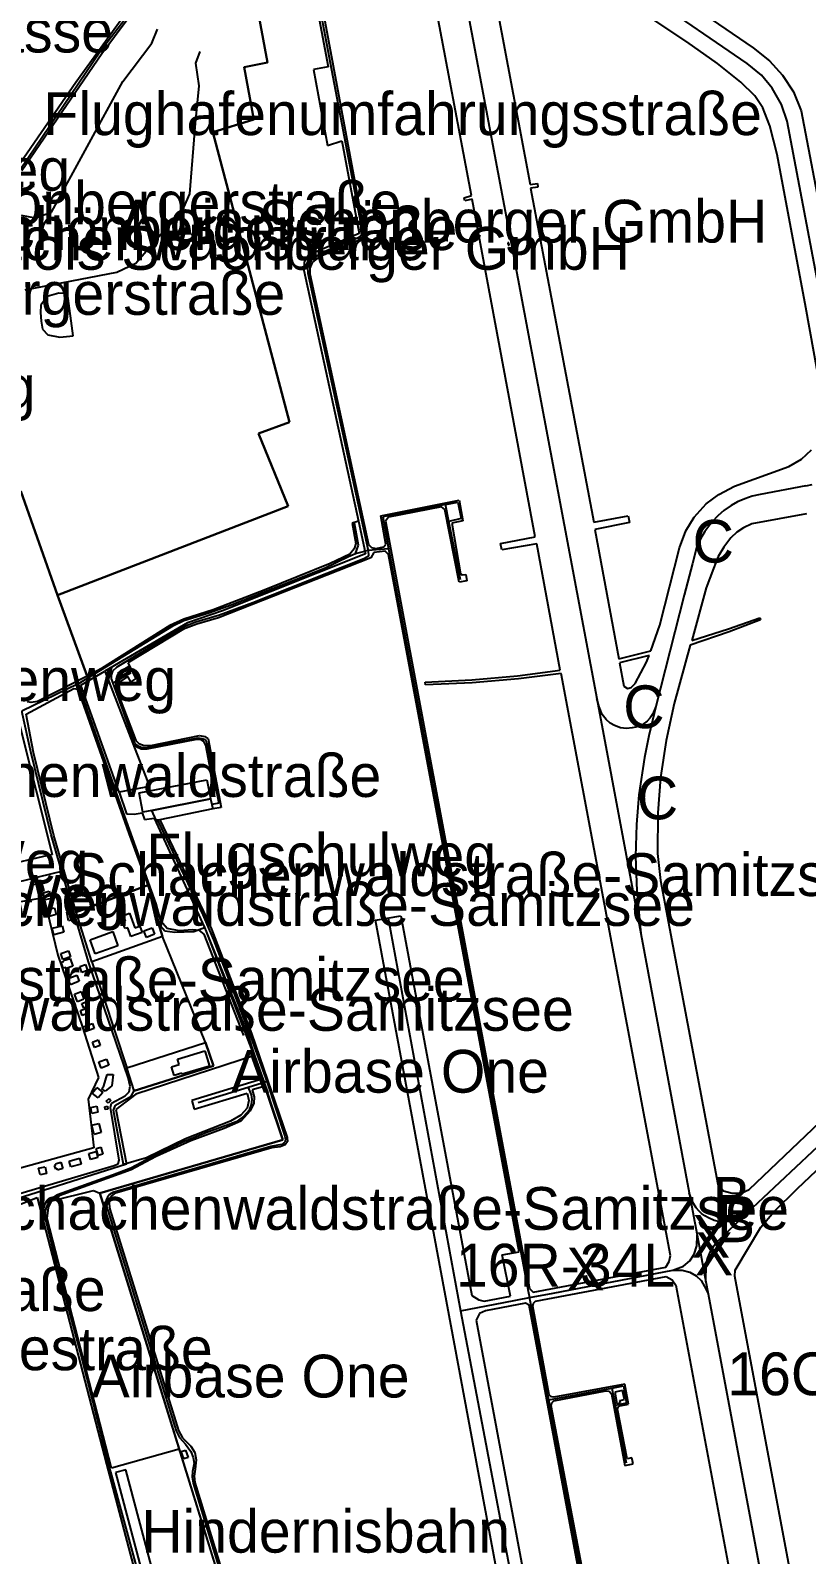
# Model space of a CAD drawing. Extents: x -3657 to 4700, y -7332 to 8131.
# Drawn here: x -671 to 116, y -385 to 1162 of the extents above; entities that cross this region are included whole.
import ezdxf

# ---------------------------------------------------------------- set-up
doc = ezdxf.new("R2010")
doc.units = 0
for name, color, linetype in [('OSM_AEROWAY_AERODROME', 2, 'CONTINUOUS'), ('OSM_AEROWAY_AERODROME_MARKING', 2, 'CONTINUOUS'), ('OSM_AEROWAY_APRON', 2, 'CONTINUOUS'), ('OSM_AEROWAY_RUNWAY', 2, 'CONTINUOUS'), ('OSM_AEROWAY_TAXIWAY', 2, 'CONTINUOUS'), ('OSM_BUILDING_HANGAR', 9, 'CONTINUOUS'), ('OSM_BUILDING_INDUSTRIAL', 9, 'CONTINUOUS'), ('OSM_BUILDING_YES', 9, 'CONTINUOUS'), ('OSM_HIGHWAY_RESIDENTIAL', 8, 'CONTINUOUS'), ('OSM_HIGHWAY_SERVICE', 8, 'CONTINUOUS'), ('OSM_HIGHWAY_UNCLASSIFIED', 8, 'CONTINUOUS'), ('OSM_LABELS', 8, 'CONTINUOUS'), ('OSM_LANDUSE_COMMERCIAL', 3, 'CONTINUOUS'), ('OSM_LANDUSE_FARMLAND', 3, 'CONTINUOUS'), ('OSM_LANDUSE_FARMYARD', 3, 'CONTINUOUS'), ('OSM_LANDUSE_FOREST', 3, 'CONTINUOUS'), ('OSM_LANDUSE_GRASS', 3, 'CONTINUOUS'), ('OSM_LANDUSE_MILITARY', 3, 'CONTINUOUS'), ('OSM_LANDUSE_QUARRY', 3, 'CONTINUOUS'), ('OSM_NATURAL_WATER', 4, 'CONTINUOUS')]:
    doc.layers.add(name, color=color, linetype=linetype)

msp = doc.modelspace()

# ---------------------------------------------------------------- linework, layer by layer
at = {"layer": 'OSM_AEROWAY_AERODROME'}
for p, q in [((-417.651031, 1379.277882), (-369.155985, 1124.519186)), ((-369.155985, 1124.519186), (-384.264232, 1121.750432)), ((-384.264232, 1121.750432), (-369.800664, 1044.781304)), ((-369.800664, 1044.781304), (-355.238499, 1049.618283)), ((-355.238499, 1049.618283), (-337.718393, 955.413941)), ((-337.718393, 955.413941), (-389.171379, 933.29727)), ((-389.171379, 933.29727), (-393.623458, 926.770128)), ((-393.623458, 926.770128), (-393.820654, 918.285955)), ((-393.820654, 918.285955), (-338.560268, 663.382705)), ((-338.560268, 663.382705), (-332.758155, 636.618087)), ((-332.758155, 636.618087), (-331.91628, 632.948654)), ((-331.362614, 630.40229), (-476.506451, 572.314061)), ((-331.91628, 632.948654), (-331.362614, 630.40229)), ((-512.0169, 560.227172), (-596.052731, 511.345882)), ((-476.506451, 572.314061), (-512.0169, 560.227172)), ((-596.052731, 511.345882), (-567.497234, 437.634765)), ((-567.497234, 437.634765), (-550.576301, 393.979637)), ((-550.576301, 393.979637), (-581.558826, 388.375413)), ((-581.558826, 388.375413), (-573.799922, 366.481132)), ((-573.799922, 366.481132), (-566.185123, 365.969635)), ((-566.185123, 365.969635), (-557.98632, 367.437408)), ((-557.98632, 367.437408), (-555.544123, 360.498845)), ((-555.544123, 360.498845), (-545.94978, 362.088932)), ((-545.94978, 362.088932), (-494.876017, 250.960723)), ((-494.876017, 250.960723), (-493.017824, 246.924347)), ((-493.017824, 246.924347), (-451.25778, 142.667983)), ((-451.25778, 142.667983), (-443.86293, 121.129526)), ((-443.86293, 121.129526), (-435.656542, 97.467246)), ((-435.656542, 97.467246), (-434.314093, 93.575423)), ((-434.314093, 93.575423), (-433.15367, 90.028305)), ((-433.15367, 90.028305), (-415.307433, 35.476074)), ((-415.307433, 35.476074), (-601.081229, -18.609138)), ((-601.081229, -18.609138), (-520.587341, -278.493921)), ((-520.587341, -278.493921), (-410.445793, -632.149385))]:
    msp.add_line(p, q, dxfattribs=at)
at = {"layer": 'OSM_AEROWAY_AERODROME_MARKING'}
for p, q in [((-186.939301, 946.073567), (-186.446311, 943.460487)), ((-185.915399, 946.040209), (-186.939301, 946.073567)), ((-184.542611, 956.214545), (-186.635922, 955.858721)), ((-186.635922, 955.858721), (-186.309791, 954.502143)), ((-186.446311, 943.460487), (-185.551344, 943.693996)), ((-186.309791, 954.502143), (-185.718203, 954.56886)), ((-185.551344, 943.693996), (-185.915399, 946.040209)), ((-185.18729, 951.544358), (-185.869892, 951.477641)), ((-185.869892, 951.477641), (-185.467915, 949.809717)), ((-185.718203, 954.56886), (-185.786463, 955.058118)), ((-185.786463, 955.058118), (-184.823236, 955.00252)), ((-185.467915, 949.809717), (-183.283591, 950.254497)), ((-184.944588, 951.099578), (-185.18729, 951.544358)), ((-184.140635, 951.377565), (-184.944588, 951.099578)), ((-184.823236, 955.00252), (-184.140635, 951.377565)), ((-183.283591, 950.254497), (-184.542611, 956.214545)), ((-183.071226, 948.041718), (-182.123168, 948.286346)), ((-181.258539, 939.401872), (-183.071226, 948.041718)), ((-182.123168, 948.286346), (-181.122019, 941.025318)), ((-180.204299, 939.746576), (-181.258539, 939.401872)), ((-181.122019, 941.025318), (-180.348404, 940.836286)), ((-180.348404, 940.836286), (-180.204299, 939.746576))]:
    msp.add_line(p, q, dxfattribs=at)
at = {"layer": 'OSM_AEROWAY_APRON'}
for p, q in [((-548.088598, 369.81698), (-488.565745, 381.459088)), ((-486.434511, 371.284753), (-540.269018, 360.432128)), ((-488.565745, 381.459088), (-487.390153, 375.865984)), ((-487.390153, 375.865984), (-486.434511, 371.284753)), ((-543.864053, 359.831675), (-548.088598, 369.81698)), ((-542.460927, 359.998468), (-543.864053, 359.831675)), ((-540.269018, 360.432128), (-542.460927, 359.998468))]:
    msp.add_line(p, q, dxfattribs=at)
at = {"layer": 'OSM_AEROWAY_RUNWAY'}
for p, q in [((-230.231406, 1194.271763), (-96.449092, 483.513792)), ((-96.449092, 483.513792), (-51.829706, 244.722687)), ((-308.245176, 260.323335), (-235.062708, -138.177043)), ((-51.829706, 244.722687), (-2.621721, -18.231075)), ((-2.621721, -18.231075), (5.395055, -61.263512)), ((5.395055, -61.263512), (14.230952, -108.599192)), ((14.230952, -108.599192), (16.58972, -120.997427)), ((16.58972, -120.997427), (163.493152, -903.086943)), ((-235.062708, -138.177043), (-168.471137, -486.895452))]:
    msp.add_line(p, q, dxfattribs=at)
at = {"layer": 'OSM_AEROWAY_TAXIWAY'}
for p, q in [((56.233699, 1127.966228), (-83.737535, 1224.094243)), ((70.811034, 1116.068371), (56.233699, 1127.966228)), ((81.512709, 1102.858414), (70.811034, 1116.068371)), ((91.016039, 1086.434923), (81.512709, 1102.858414)), ((96.727139, 1069.63337), (91.016039, 1086.434923)), ((155.658403, 757.698242), (96.727139, 1069.63337)), ((115.513849, 699.332025), (69.210713, 690.536507)), ((115.513849, 699.332025), (122.104746, 700.577408)), ((46.3739, 682.964132), (39.82851, 679.183505)), ((53.594307, 686.055351), (46.3739, 682.964132)), ((61.14843, 688.668432), (53.594307, 686.055351)), ((69.210713, 690.536507), (61.14843, 688.668432)), ((26.6543, 669.087005), (20.222677, 662.593221)), ((32.539842, 674.413242), (26.6543, 669.087005)), ((39.82851, 679.183505), (32.539842, 674.413242)), ((13.017439, 652.997099), (8.944583, 646.136372)), ((20.222677, 662.593221), (13.017439, 652.997099)), ((5.106845, 637.885709), (0.510662, 620.606017)), ((8.944583, 646.136372), (5.106845, 637.885709)), ((0.510662, 620.606017), (-7.680556, 588.470683)), ((-7.680556, 588.470683), (-36.547016, 475.252009)), ((-94.044818, 474.918424), (-96.449092, 483.513792)), ((-91.177892, 467.223735), (-94.044818, 474.918424)), ((-87.127789, 462.208844), (-91.177892, 467.223735)), ((-36.547016, 475.252009), (-43.850853, 445.629681)), ((-39.626308, 467.746352), (-42.318792, 463.754454)), ((-36.547016, 475.252009), (-39.626308, 467.746352)), ((-82.880491, 458.372619), (-87.127789, 462.208844)), ((-78.580101, 456.048645), (-82.880491, 458.372619)), ((-72.307752, 453.646835), (-78.580101, 456.048645)), ((-66.225014, 452.901829), (-72.307752, 453.646835)), ((-60.567006, 453.513401), (-66.225014, 452.901829)), ((-56.812697, 454.269526), (-60.567006, 453.513401)), ((-50.540348, 456.82701), (-56.812697, 454.269526)), ((-45.527019, 460.429725), (-50.540348, 456.82701)), ((-42.318792, 463.754454), (-45.527019, 460.429725)), ((-43.850853, 445.629681), (-48.120904, 423.668683)), ((-48.120904, 423.668683), (-53.816835, 385.628898)), ((-53.816835, 385.628898), (-56.319707, 355.617387)), ((-56.319707, 355.617387), (-57.275349, 322.970557)), ((-57.275349, 322.970557), (-55.857055, 288.188784)), ((-55.857055, 288.188784), (-51.829706, 244.722687)), ((56.256453, -38.546388), (139.101524, 39.167746)), ((-0.232615, -24.891651), (-2.621721, -18.231075)), ((1.792436, -29.283851), (-0.232615, -24.891651)), ((4.469751, -33.664931), (1.792436, -29.283851)), ((7.08639, -36.555999), (4.469751, -33.664931)), ((9.862303, -39.413709), (7.08639, -36.555999)), ((13.009854, -41.771041), (9.862303, -39.413709)), ((16.802085, -43.839267), (13.009854, -41.771041)), ((22.467677, -46.296675), (16.802085, -43.839267)), ((27.481006, -47.397505), (22.467677, -46.296675)), ((25.486293, -68.457824), (56.256453, -38.546388)), ((42.384473, -46.318914), (37.682107, -47.319668)), ((47.215775, -44.628751), (42.384473, -46.318914)), ((50.492262, -42.816274), (47.215775, -44.628751)), ((56.256453, -38.546388), (50.492262, -42.816274)), ((5.175106, -72.082778), (5.395055, -61.263512)), ((32.585349, -47.753328), (27.481006, -47.397505)), ((37.682107, -47.319668), (32.585349, -47.753328)), ((2.467453, -80.522473), (5.175106, -72.082778)), ((18.902981, -77.976109), (22.164299, -72.294049)), ((22.164299, -72.294049), (25.486293, -68.457824)), ((-8.658952, -92.831752), (-2.1439, -87.538873)), ((-2.1439, -87.538873), (2.467453, -80.522473)), ((14.230952, -108.599192), (14.534331, -90.796885)), ((14.534331, -90.796885), (16.157406, -84.291981)), ((16.157406, -84.291981), (18.902981, -77.976109)), ((-140.863698, -120.096748), (-19.504732, -96.790291)), ((-19.504732, -96.790291), (-8.658952, -92.831752)), ((-19.504732, -96.790291), (-9.88005, -96.901486)), ((-9.88005, -96.901486), (-2.007379, -99.036429)), ((-2.007379, -99.036429), (4.507673, -102.694742)), ((4.507673, -102.694742), (9.247961, -107.476124)), ((9.247961, -107.476124), (12.842996, -113.280499)), ((-164.906441, -124.711337), (-140.863698, -120.096748)), ((12.842996, -113.280499), (16.58972, -120.997427)), ((-235.062708, -138.177043), (-190.799792, -129.68175)), ((-190.799792, -129.68175), (-164.906441, -124.711337))]:
    msp.add_line(p, q, dxfattribs=at)
at = {"layer": 'OSM_BUILDING_HANGAR'}
for p, q in [((-561.270392, 387.508092), (-492.388314, 400.973798)), ((-557.447823, 367.982263), (-561.270392, 387.508092)), ((-492.388314, 400.973798), (-489.362113, 385.517703)), ((-488.565745, 381.459088), (-548.088598, 369.81698)), ((-489.362113, 385.517703), (-488.565745, 381.459088)), ((-548.088598, 369.81698), (-557.447823, 367.982263))]:
    msp.add_line(p, q, dxfattribs=at)
at = {"layer": 'OSM_BUILDING_INDUSTRIAL'}
for p, q in [((-571.699026, 515.904874), (-583.136394, 508.877355)), ((-580.694197, 505.018891), (-569.256829, 512.04641)), ((-569.256829, 512.04641), (-571.699026, 515.904874)), ((-583.136394, 508.877355), (-580.694197, 505.018891))]:
    msp.add_line(p, q, dxfattribs=at)
at = {"layer": 'OSM_BUILDING_YES'}
for p, q in [((-671.093392, 296.506164), (-660.92263, 298.885736)), ((-670.350115, 293.793008), (-671.093392, 296.506164)), ((-664.449404, 295.016152), (-670.350115, 293.793008)), ((-662.211988, 287.221388), (-664.449404, 295.016152)), ((-660.92263, 298.885736), (-657.941936, 288.166545)), ((-657.941936, 288.166545), (-662.211988, 287.221388)), ((-658.616953, 286.265112), (-652.314266, 287.83296)), ((-656.516057, 279.148636), (-658.616953, 286.265112)), ((-650.342306, 280.438498), (-656.516057, 279.148636)), ((-652.314266, 287.83296), (-650.342306, 280.438498)), ((-654.172459, 269.096615), (-647.11891, 270.886853)), ((-652.443202, 262.291486), (-654.172459, 269.096615)), ((-645.389653, 264.081724), (-652.443202, 262.291486)), ((-647.11891, 270.886853), (-645.389653, 264.081724)), ((-634.612133, 266.516893), (-630.668213, 267.384213)), ((-632.678095, 257.765852), (-634.612133, 266.516893)), ((-630.668213, 267.384213), (-628.734175, 258.644292)), ((-577.175007, 263.125447), (-570.993671, 265.404943)), ((-575.119618, 257.554582), (-577.175007, 263.125447)), ((-570.993671, 265.404943), (-565.532859, 250.560421)), ((-649.462508, 250.13788), (-639.390344, 252.784319)), ((-647.702913, 243.455065), (-649.462508, 250.13788)), ((-639.390344, 252.784319), (-637.638333, 246.101504)), ((-628.734175, 258.644292), (-632.678095, 257.765852)), ((-577.865193, 256.542708), (-575.119618, 257.554582)), ((-575.400243, 249.837654), (-577.865193, 256.542708)), ((-572.768435, 250.80505), (-575.400243, 249.837654)), ((-569.431272, 241.731544), (-572.768435, 250.80505)), ((-565.532859, 250.560421), (-560.31475, 252.484093)), ((-560.31475, 252.484093), (-557.91806, 245.96807)), ((-556.393583, 247.50256), (-548.050675, 250.749452)), ((-548.050675, 250.749452), (-545.441621, 244.077757)), ((-637.638333, 246.101504), (-647.702913, 243.455065)), ((-611.009289, 238.551369), (-587.823591, 246.890988)), ((-605.813933, 224.084909), (-611.009289, 238.551369)), ((-582.62065, 232.424528), (-605.813933, 224.084909)), ((-587.823591, 246.890988), (-582.62065, 232.424528)), ((-557.91806, 245.96807), (-569.431272, 241.731544)), ((-553.784528, 240.819745), (-556.393583, 247.50256)), ((-545.441621, 244.077757), (-553.784528, 240.819745)), ((-640.512844, 224.607525), (-632.882876, 227.153889)), ((-638.525715, 218.658596), (-640.512844, 224.607525)), ((-630.895747, 221.20496), (-638.525715, 218.658596)), ((-637.827945, 217.357616), (-631.055021, 219.525917)), ((-637.562489, 216.545893), (-637.827945, 217.357616)), ((-632.882876, 227.153889), (-630.895747, 221.20496)), ((-631.055021, 219.525917), (-628.506642, 211.597718)), ((-640.300479, 215.667453), (-637.562489, 216.545893)), ((-638.374026, 209.662927), (-640.300479, 215.667453)), ((-635.64362, 210.541367), (-638.374026, 209.662927)), ((-635.279566, 209.418298), (-635.64362, 210.541367)), ((-628.506642, 211.597718), (-635.279566, 209.418298)), ((-633.186254, 199.088289), (-624.44137, 202.646527)), ((-624.44137, 202.646527), (-621.90816, 196.419611)), ((-621.187636, 211.486524), (-615.688902, 213.32124)), ((-619.139832, 205.359683), (-621.187636, 211.486524)), ((-613.648682, 207.194399), (-619.139832, 205.359683)), ((-615.688902, 213.32124), (-613.648682, 207.194399)), ((-630.653044, 192.861373), (-633.186254, 199.088289)), ((-621.90816, 196.419611), (-630.653044, 192.861373)), ((-626.807722, 183.220773), (-620.065136, 185.856093)), ((-620.065136, 185.856093), (-617.114781, 178.328196)), ((-612.33657, 195.418857), (-609.082836, 196.575284)), ((-610.607313, 190.537399), (-612.33657, 195.418857)), ((-607.353579, 191.693827), (-610.607313, 190.537399)), ((-609.082836, 196.575284), (-607.353579, 191.693827)), ((-623.857367, 175.692877), (-626.807722, 183.220773)), ((-617.114781, 178.328196), (-623.857367, 175.692877)), ((-619.458379, 173.758085), (-616.068125, 175.259216)), ((-617.418159, 169.176854), (-619.458379, 173.758085)), ((-614.035489, 170.689105), (-617.418159, 169.176854)), ((-616.068125, 175.259216), (-614.035489, 170.689105)), ((-620.709815, 166.674968), (-615.317263, 168.60976)), ((-618.942636, 161.749033), (-620.709815, 166.674968)), ((-613.557668, 163.683825), (-618.942636, 161.749033)), ((-615.317263, 168.60976), (-613.557668, 163.683825)), ((-617.979409, 149.995729), (-608.567093, 153.420533)), ((-616.136385, 144.93636), (-617.979409, 149.995729)), ((-606.724069, 148.361164), (-616.136385, 144.93636)), ((-608.567093, 153.420533), (-606.724069, 148.361164)), ((-608.620184, 134.750905), (-602.878747, 136.83025)), ((-606.579964, 129.1578), (-608.620184, 134.750905)), ((-600.838527, 131.237145), (-606.579964, 129.1578)), ((-602.878747, 136.83025), (-600.838527, 131.237145)), ((-522.119402, 117.360018), (-494.602976, 125.810833)), ((-494.602976, 125.810833), (-489.870272, 110.388096)), ((-602.165807, 114.457831), (-594.232461, 117.404496)), ((-599.814624, 108.141959), (-602.165807, 114.457831)), ((-591.881278, 111.088624), (-599.814624, 108.141959)), ((-594.232461, 117.404496), (-591.881278, 111.088624)), ((-528.353829, 109.620851), (-520.481158, 112.033781)), ((-525.631008, 100.747496), (-528.353829, 109.620851)), ((-520.481158, 112.033781), (-522.119402, 117.360018)), ((-489.870272, 110.388096), (-517.341191, 101.959521)), ((-597.076634, 90.250695), (-593.511937, 101.737131)), ((-593.511937, 101.737131), (-587.61881, 101.637056)), ((-587.61881, 101.637056), (-588.741311, 90.250695)), ((-517.71283, 103.182665), (-525.631008, 100.747496)), ((-517.341191, 101.959521), (-517.71283, 103.182665)), ((-608.787042, 82.91183), (-604.198443, 88.627249)), ((-602.582953, 77.930297), (-608.787042, 82.91183)), ((-604.198443, 88.627249), (-597.994354, 83.634597)), ((-597.994354, 83.634597), (-602.582953, 77.930297)), ((-598.843813, 87.114998), (-597.076634, 90.250695)), ((-595.688677, 84.679829), (-598.843813, 87.114998)), ((-588.741311, 90.250695), (-595.688677, 84.679829)), ((-594.535839, 74.683405), (-591.684082, 77.42992)), ((-591.684082, 77.42992), (-589.833473, 75.517367)), ((-610.197752, 68.378653), (-604.198443, 69.501722)), ((-609.060083, 62.262932), (-610.197752, 68.378653)), ((-603.053189, 63.386001), (-609.060083, 62.262932)), ((-604.198443, 69.501722), (-603.053189, 63.386001)), ((-596.060316, 69.090301), (-593.254065, 69.490602)), ((-595.650755, 66.24371), (-596.060316, 69.090301)), ((-592.844504, 66.644012), (-595.650755, 66.24371)), ((-592.677646, 72.770853), (-594.535839, 74.683405)), ((-593.254065, 69.490602), (-592.844504, 66.644012)), ((-589.833473, 75.517367), (-592.677646, 72.770853)), ((-609.257279, 50.231641), (-602.059625, 52.110835)), ((-606.815082, 40.869028), (-609.257279, 50.231641)), ((-602.059625, 52.110835), (-599.617428, 42.748222)), ((-599.617428, 42.748222), (-606.815082, 40.869028)), ((-632.063754, 13.85978), (-621.695795, 16.706371)), ((-621.695795, 16.706371), (-620.072721, 10.80192)), ((-612.33657, 21.487752), (-604.706602, 23.622695)), ((-610.660404, 15.505465), (-612.33657, 21.487752)), ((-603.030436, 17.651527), (-610.660404, 15.505465)), ((-604.8052, 26.58048), (-600.133172, 27.937058)), ((-602.772564, 19.552961), (-604.8052, 26.58048)), ((-604.706602, 23.622695), (-603.030436, 17.651527)), ((-598.100536, 20.909539), (-602.772564, 19.552961)), ((-600.133172, 27.937058), (-598.100536, 20.909539)), ((-663.296566, 6.543154), (-656.698085, 8.133242)), ((-661.665907, -0.173019), (-663.296566, 6.543154)), ((-655.07501, 1.428188), (-661.665907, -0.173019)), ((-656.698085, 8.133242), (-655.07501, 1.428188)), ((-646.989974, 9.534298), (-645.594433, 9.979077)), ((-645.806798, 5.820387), (-646.989974, 9.534298)), ((-645.973656, 11.168863), (-640.755547, 12.825668)), ((-645.594433, 9.979077), (-645.973656, 11.168863)), ((-644.342997, 6.287406), (-645.806798, 5.820387)), ((-643.857591, 4.752916), (-644.342997, 6.287406)), ((-638.715327, 6.387481), (-643.857591, 4.752916)), ((-640.755547, 12.825668), (-638.715327, 6.387481)), ((-630.448264, 7.95533), (-632.063754, 13.85978)), ((-620.072721, 10.80192), (-630.448264, 7.95533)), ((-518.554705, -281.073643), (-514.231562, -279.439078)), ((-515.763623, -288.479225), (-518.554705, -281.073643)), ((-511.44048, -286.84466), (-515.763623, -288.479225)), ((-514.231562, -279.439078), (-511.44048, -286.84466))]:
    msp.add_line(p, q, dxfattribs=at)
at = {"layer": 'OSM_HIGHWAY_RESIDENTIAL'}
for p, q in [((-623.197519, 498.336076), (-680.263006, 470.615181)), ((-575.635361, 363.634542), (-623.197519, 498.336076)), ((-543.712364, 275.112261), (-575.635361, 363.634542)), ((-539.138933, 257.332192), (-543.712364, 275.112261)), ((-532.760401, 250.126761), (-539.138933, 257.332192)), ((-520.655601, 247.702711), (-532.760401, 250.126761)), ((-506.495412, 248.636749), (-520.655601, 247.702711)), ((-499.866592, 247.813906), (-506.495412, 248.636749)), ((-495.149057, 244.244549), (-499.866592, 247.813906)), ((-454.701125, 141.266927), (-495.149057, 244.244549))]:
    msp.add_line(p, q, dxfattribs=at)
at = {"layer": 'OSM_HIGHWAY_SERVICE'}
for p, q in [((-399.546922, 1298.183422), (-334.555672, 957.815752)), ((-548.225118, 1148.670724), (-542.529188, 1162.703524)), ((-577.789348, 1109.897053), (-548.225118, 1148.670724)), ((-503.673992, 1128.333172), (-499.191575, 1140.331104)), ((-500.215478, 1105.34918), (-503.673992, 1128.333172)), ((-649.940329, 976.996877), (-577.789348, 1109.897053)), ((-503.871188, 1067.520666), (-500.215478, 1105.34918)), ((-509.567118, 995.722102), (-503.871188, 1067.520666)), ((-515.87739, 981.678183), (-509.567118, 995.722102)), ((-666.61856, 971.303696), (-649.940329, 976.996877)), ((-564.493788, 925.335714), (-515.87739, 981.678183)), ((-680.862178, 973.961255), (-666.61856, 971.303696)), ((-338.681619, 950.999503), (-375.064281, 936.166099)), ((-335.776771, 953.746017), (-338.681619, 950.999503)), ((-334.555672, 957.815752), (-335.776771, 953.746017)), ((-384.188388, 930.550756), (-387.851682, 926.492141)), ((-375.064281, 936.166099), (-384.188388, 930.550756)), ((-676.994103, 898.293107), (-583.621799, 916.184371)), ((-583.621799, 916.184371), (-564.493788, 925.335714)), ((-387.851682, 926.492141), (-390.293879, 920.787841)), ((-390.293879, 920.787841), (-389.944994, 915.194736)), ((-389.944994, 915.194736), (-328.518441, 633.515748)), ((-250.011682, 680.273215), (-237.520074, 682.808459)), ((-237.520074, 682.808459), (-234.213249, 665.984667)), ((-250.011682, 680.273215), (-313.804586, 667.963936)), ((-313.804586, 667.963936), (-307.903875, 635.417181)), ((-246.773117, 663.238152), (-250.011682, 680.273215)), ((-234.213249, 665.984667), (-246.773117, 663.238152)), ((-338.605775, 638.95318), (-342.428343, 661.392316)), ((-234.873097, 603.89342), (-246.773117, 663.238152)), ((-341.503039, 630.713636), (-338.605775, 638.95318)), ((-307.903875, 635.417181), (-328.518441, 633.515748)), ((-307.903875, 635.417181), (-165.892421, -120.007792)), ((-332.985689, 625.14277), (-445.827305, 580.509127)), ((-373.001307, 615.769038), (-348.708277, 627.477864)), ((-348.708277, 627.477864), (-341.503039, 630.713636)), ((-341.503039, 630.713636), (-331.91628, 632.948654)), ((-328.450181, 627.889285), (-332.985689, 625.14277)), ((-328.518441, 633.515748), (-331.91628, 632.948654)), ((-328.518441, 633.515748), (-328.450181, 627.889285)), ((-466.699743, 578.741127), (-373.001307, 615.769038)), ((-490.348093, 570.468225), (-466.699743, 578.741127)), ((-445.827305, 580.509127), (-479.623665, 567.93298)), ((-623.197519, 498.336076), (-526.290856, 557.658569)), ((-526.290856, 557.658569), (-515.596765, 562.706819)), ((-503.70433, 560.760908), (-516.377965, 555.979526)), ((-515.596765, 562.706819), (-490.348093, 570.468225)), ((-479.623665, 567.93298), (-503.70433, 560.760908)), ((-516.377965, 555.979526), (-583.614215, 515.204346)), ((-588.089047, 511.034536), (-589.45425, 507.265028)), ((-583.614215, 515.204346), (-588.089047, 511.034536)), ((-589.45425, 507.265028), (-589.45425, 503.50664)), ((-589.45425, 503.50664), (-587.755331, 498.836453)), ((-587.755331, 498.836453), (-569.378181, 509.811392)), ((-587.755331, 498.836453), (-565.858991, 438.513205)), ((-671.025132, 429.361863), (-680.263006, 470.615181)), ((-565.858991, 438.513205), (-562.802453, 435.866766)), ((-562.802453, 435.866766), (-559.139158, 434.043169)), ((-559.139158, 434.043169), (-554.118245, 433.320402)), ((-554.118245, 433.320402), (-501.163535, 443.394663)), ((-501.163535, 443.394663), (-497.29546, 442.983241)), ((-497.29546, 442.983241), (-494.102402, 441.671141)), ((-494.102402, 441.671141), (-492.274547, 438.41313)), ((-492.274547, 438.41313), (-480.207669, 377.289279)), ((-650.478826, 344.942675), (-671.025132, 429.361863)), ((-480.207669, 377.289279), (-487.390153, 375.865984)), ((-542.460927, 359.998468), (-496.339818, 263.670303)), ((-639.488942, 307.925883), (-650.478826, 344.942675)), ((-645.738538, 306.358035), (-691.161877, 295.305259)), ((-639.488942, 307.925883), (-645.738538, 306.358035)), ((-612.639948, 215.978799), (-639.488942, 307.925883)), ((-496.339818, 263.670303), (-485.501623, 238.551369)), ((-485.501623, 238.551369), (-447.31386, 138.564891)), ((-572.229938, 98.668151), (-612.639948, 215.978799)), ((-447.31386, 138.564891), (-431.560933, 94.565058)), ((-570.326239, 89.850393), (-572.229938, 98.668151)), ((-436.384651, 92.941612), (-450.415904, 88.649488)), ((-434.314093, 93.575423), (-436.384651, 92.941612)), ((-431.560933, 94.565058), (-434.314093, 93.575423)), ((-431.560933, 94.565058), (-413.138277, 39.29006)), ((-589.241885, 72.559582), (-575.483672, 79.954045)), ((-575.483672, 79.954045), (-571.342556, 84.157213)), ((-571.342556, 84.157213), (-570.326239, 89.850393)), ((-450.415904, 88.649488), (-501.330393, 73.059959)), ((-450.415904, 88.649488), (-447.359366, 81.199428)), ((-447.359366, 81.199428), (-446.646427, 76.317971)), ((-590.334048, 68.356414), (-589.241885, 72.559582)), ((-581.308539, 14.782698), (-590.334048, 68.356414)), ((-449.596782, 65.543182), (-455.247206, 59.02716)), ((-447.359366, 71.236363), (-449.596782, 65.543182)), ((-446.646427, 76.317971), (-447.359366, 71.236363)), ((-462.573796, 53.634206), (-491.356827, 43.259719)), ((-455.247206, 59.02716), (-462.573796, 53.634206)), ((-516.218691, 33.296654), (-544.091587, 20.275728)), ((-491.356827, 43.259719), (-516.218691, 33.296654)), ((-413.343057, 33.085383), (-416.293413, 30.650214)), ((-412.66804, 35.943093), (-413.343057, 33.085383)), ((-413.138277, 39.29006), (-412.66804, 35.943093)), ((-427.586676, 28.715423), (-587.785669, -17.864132)), ((-544.091587, 20.275728), (-569.681559, 6.743305)), ((-420.358684, 29.938567), (-427.586676, 28.715423)), ((-416.293413, 30.650214), (-420.358684, 29.938567)), ((-738.1552, -35.466289), (-586.397712, 9.289669)), ((-569.681559, 6.743305), (-588.233152, -0.473246)), ((-586.397712, 9.289669), (-582.529637, 11.124385)), ((-582.529637, 11.124385), (-581.308539, 14.782698)), ((-588.233152, -0.473246), (-644.069956, -20.410496)), ((-651.7606, -25.291953), (-655.257037, -32.108202)), ((-644.069956, -20.410496), (-651.7606, -25.291953)), ((-594.497917, -25.703374), (-594.74062, -28.549965)), ((-594.74062, -28.549965), (-594.133863, -31.807976)), ((-593.420923, -22.745589), (-594.497917, -25.703374)), ((-591.183507, -20.11027), (-593.420923, -22.745589)), ((-587.785669, -17.864132), (-591.183507, -20.11027)), ((-655.257037, -32.108202), (-656.576733, -36.689433)), ((-656.576733, -36.689433), (-656.478135, -44.21733)), ((-656.478135, -44.21733), (-643.630058, -96.089763)), ((-594.133863, -31.807976), (-523.545281, -259.857651)), ((-643.630058, -96.089763), (-620.330592, -182.755089)), ((-165.892421, -120.007792), (-164.906441, -124.711337)), ((-163.905292, -129.325927), (-164.906441, -124.711337)), ((-145.391622, -228.567399), (-163.905292, -129.325927)), ((-620.330592, -182.755089), (-590.227865, -301.666943)), ((-81.143649, -216.625064), (-69.547008, -214.390045)), ((-69.547008, -214.390045), (-66.225014, -231.981083)), ((-145.391622, -228.567399), (-81.143649, -216.625064)), ((-19.648837, -897.138015), (-145.391622, -228.567399)), ((-81.143649, -216.625064), (-77.753395, -234.338415)), ((-66.225014, -231.981083), (-77.753395, -234.338415)), ((-77.753395, -234.338415), (-66.634575, -292.404406)), ((-523.545281, -259.857651), (-520.086766, -266.773975)), ((-520.086766, -266.773975), (-514.186055, -273.490149)), ((-514.186055, -273.490149), (-508.687321, -281.018046)), ((-508.687321, -281.018046), (-506.252709, -287.111528)), ((-505.433587, -292.815827), (-506.859466, -301.355598)), ((-506.252709, -287.111528), (-505.433587, -292.815827)), ((-590.227865, -301.666943), (-563.985629, -397.483612)), ((-506.859466, -301.355598), (-507.269027, -306.848627)), ((-507.269027, -306.848627), (-506.449905, -312.953228)), ((-506.449905, -312.953228), (-413.077601, -616.493139))]:
    msp.add_line(p, q, dxfattribs=at)
at = {"layer": 'OSM_HIGHWAY_UNCLASSIFIED'}
for p, q in [((-600.193847, 1141.031632), (-545.3051, 1212.585568)), ((-681.878496, 1020.462973), (-600.193847, 1141.031632))]:
    msp.add_line(p, q, dxfattribs=at)
at = {"layer": 'OSM_LANDUSE_COMMERCIAL'}
for p, q in [((-573.579972, 108.364349), (-493.836946, 134.19493)), ((-493.836946, 134.19493), (-485.562298, 110.666084)), ((-566.132031, 85.146848), (-573.579972, 108.364349)), ((-485.562298, 110.666084), (-566.132031, 85.146848)), ((-443.86293, 121.129526), (-564.501372, 81.82212)), ((-415.307433, 35.476074), (-443.86293, 121.129526)), ((-564.501372, 81.82212), (-584.842898, 66.366025)), ((-584.842898, 66.366025), (-573.853013, 10.624008)), ((-601.081229, -18.609138), (-415.307433, 35.476074)), ((-573.853013, 10.624008), (-728.871819, -38.201684)), ((-410.445793, -632.149385), (-601.081229, -18.609138))]:
    msp.add_line(p, q, dxfattribs=at)
at = {"layer": 'OSM_LANDUSE_FARMLAND'}
for p, q in [((-417.651031, 1379.277882), (-369.155985, 1124.519186)), ((-567.967471, 1188.289476), (-625.525948, 1108.807343)), ((-430.97693, 1129.0337), (-442.186764, 1190.958154)), ((-454.572189, 1124.152242), (-430.97693, 1129.0337)), ((-444.810987, 1071.267935), (-454.572189, 1124.152242)), ((-369.155985, 1124.519186), (-384.264232, 1121.750432)), ((-384.264232, 1121.750432), (-369.800664, 1044.781304)), ((-625.525948, 1108.807343), (-685.253582, 1021.686118)), ((-486.267653, 1058.258129), (-444.810987, 1071.267935)), ((-408.595184, 763.780605), (-486.267653, 1058.258129)), ((-369.800664, 1044.781304), (-355.238499, 1049.618283)), ((-355.238499, 1049.618283), (-337.718393, 955.413941)), ((-337.718393, 955.413941), (-389.171379, 933.29727)), ((-389.171379, 933.29727), (-393.623458, 926.770128)), ((-393.623458, 926.770128), (-393.820654, 918.285955)), ((-393.820654, 918.285955), (-338.560268, 663.382705)), ((-439.835581, 752.360886), (-408.595184, 763.780605)), ((-409.922465, 678.760964), (-439.835581, 752.360886)), ((-681.112466, 693.894593), (-643.865176, 588.403966)), ((-643.865176, 588.403966), (-409.922465, 678.760964)), ((-338.560268, 663.382705), (-344.718851, 661.247763)), ((-344.718851, 661.247763), (-341.260336, 640.71006)), ((-342.890996, 635.417181), (-347.365828, 629.924152)), ((-341.260336, 640.71006), (-342.890996, 635.417181)), ((-367.100596, 620.572659), (-434.230664, 593.307663)), ((-347.365828, 629.924152), (-367.100596, 620.572659)), ((-643.865176, 588.403966), (-613.861047, 506.253155)), ((-613.861047, 506.253155), (-643.865176, 588.403966)), ((-434.230664, 593.307663), (-486.100795, 573.581683)), ((-486.100795, 573.581683), (-515.801546, 564.018919)), ((-530.113424, 557.380582), (-599.412648, 513.781051)), ((-515.801546, 564.018919), (-530.113424, 557.380582)), ((-620.163734, 496.890542), (-596.052731, 511.345882)), ((-599.412648, 513.781051), (-613.861047, 506.253155)), ((-596.052731, 511.345882), (-567.497234, 437.634765)), ((-613.861047, 506.253155), (-664.312884, 480.422573)), ((-581.558826, 388.375413), (-620.163734, 496.890542)), ((-675.901941, 467.401647), (-627.490324, 493.64365)), ((-670.615571, 479.39958), (-674.483646, 480.011152)), ((-664.312884, 480.422573), (-670.615571, 479.39958)), ((-627.490324, 493.64365), (-623.417468, 493.032078)), ((-623.417468, 493.032078), (-571.615597, 346.232536)), ((-668.446415, 428.616857), (-675.901941, 467.401647)), ((-682.416993, 455.804016), (-649.348741, 325.09438)), ((-567.497234, 437.634765), (-550.576301, 393.979637)), ((-647.831849, 344.531253), (-668.446415, 428.616857)), ((-550.576301, 393.979637), (-581.558826, 388.375413)), ((-625.048127, 266.427937), (-647.831849, 344.531253)), ((-571.615597, 346.232536), (-552.419325, 293.881964)), ((-649.348741, 325.09438), (-704.995935, 312.195769)), ((-552.419325, 293.881964), (-625.048127, 266.427937)), ((-537.440014, 241.675946), (-609.181434, 215.978799)), ((-493.836946, 134.19493), (-537.440014, 241.675946)), ((-609.181434, 215.978799), (-573.579972, 108.364349)), ((-573.579972, 108.364349), (-493.836946, 134.19493)), ((-433.15367, 90.028305), (-446.229282, 86.19208)), ((-446.229282, 86.19208), (-444.264906, 78.931052)), ((-444.264906, 78.931052), (-444.606207, 72.559582)), ((-415.307433, 35.476074), (-433.15367, 90.028305)), ((-448.337762, 64.898252), (-457.825923, 54.457048)), ((-444.606207, 72.559582), (-448.337762, 64.898252)), ((-474.708934, 46.929152), (-508.687321, 34.519798)), ((-457.825923, 54.457048), (-474.708934, 46.929152)), ((-601.081229, -18.609138), (-415.307433, 35.476074)), ((-508.687321, 34.519798), (-543.879222, 18.652282)), ((-543.879222, 18.652282), (-569.309921, 5.019784)), ((-569.309921, 5.019784), (-642.340699, -21.42237)), ((-649.917576, -26.604053), (-607.550775, -15.94046)), ((-642.340699, -21.42237), (-649.917576, -26.604053)), ((-607.550775, -15.94046), (-601.081229, -18.609138))]:
    msp.add_line(p, q, dxfattribs=at)
at = {"layer": 'OSM_LANDUSE_FARMYARD'}
for p, q in [((-625.048127, 266.427937), (-552.419325, 293.881964)), ((-552.419325, 293.881964), (-544.288783, 269.474678)), ((-609.181434, 215.978799), (-625.048127, 266.427937)), ((-544.288783, 269.474678), (-541.505285, 255.097174)), ((-541.505285, 255.097174), (-537.440014, 241.675946)), ((-537.440014, 241.675946), (-609.181434, 215.978799))]:
    msp.add_line(p, q, dxfattribs=at)
at = {"layer": 'OSM_LANDUSE_FOREST'}
for p, q in [((-541.505285, 255.097174), (-535.134338, 247.702711)), ((-537.440014, 241.675946), (-541.505285, 255.097174)), ((-535.134338, 247.702711), (-524.758795, 246.079265)), ((-505.706628, 246.757554), (-494.876017, 250.960723)), ((-494.876017, 250.960723), (-493.017824, 246.924347)), ((-493.836946, 134.19493), (-537.440014, 241.675946)), ((-524.758795, 246.079265), (-505.706628, 246.757554)), ((-493.017824, 246.924347), (-435.656542, 97.467246)), ((-485.562298, 110.666084), (-493.836946, 134.19493)), ((-566.132031, 85.146848), (-485.562298, 110.666084)), ((-435.656542, 97.467246), (-507.671003, 75.206021)), ((-584.971833, 70.724866), (-569.10514, 79.676058)), ((-569.10514, 79.676058), (-566.132031, 85.146848)), ((-505.433587, 66.655132), (-451.523236, 82.733918)), ((-451.523236, 82.733918), (-449.763641, 75.272738)), ((-587.004469, 65.643258), (-584.971833, 70.724866)), ((-577.038487, 10.312662), (-587.004469, 65.643258)), ((-507.671003, 75.206021), (-505.433587, 66.655132)), ((-451.523236, 67.477974), (-458.030704, 60.350379)), ((-449.763641, 75.272738), (-451.523236, 67.477974)), ((-468.406247, 54.245778), (-514.178471, 36.554665)), ((-458.030704, 60.350379), (-468.406247, 54.245778)), ((-514.178471, 36.554665), (-553.640424, 17.228987)), ((-553.640424, 17.228987), (-577.038487, 10.312662)), ((-721.522476, -45.496071), (-664.78312, -23.223728)), ((-664.78312, -23.223728), (-594.17937, -293.672028)), ((-653.118219, -33.231271), (-649.917576, -26.604053)), ((-649.917576, -26.604053), (-607.550775, -15.94046)), ((-607.550775, -15.94046), (-601.081229, -18.609138)), ((-601.081229, -18.609138), (-520.587341, -278.493921)), ((-654.339317, -44.417481), (-653.118219, -33.231271)), ((-589.241885, -297.897435), (-654.339317, -44.417481)), ((-594.17937, -293.672028), (-524.690534, -558.249237)), ((-520.587341, -278.493921), (-589.241885, -297.897435))]:
    msp.add_line(p, q, dxfattribs=at)
at = {"layer": 'OSM_LANDUSE_GRASS'}
for p, q in [((-410.430624, 1373.951645), (-333.895824, 964.142743)), ((-74.567921, 1237.270841), (62.278515, 1144.022776)), ((-5.200438, 1150.016182), (-90.434614, 1207.170375)), ((-223.686016, 994.02082), (-263.76231, 1205.947231)), ((-198.725554, 1188.567463), (-164.34519, 1005.307105)), ((25.926192, 1127.855034), (-5.200438, 1150.016182)), ((62.278515, 1144.022776), (78.820225, 1130.701624)), ((78.820225, 1130.701624), (92.039942, 1116.257403)), ((49.726232, 1108.929657), (25.926192, 1127.855034)), ((92.039942, 1116.257403), (103.227022, 1099.378013)), ((63.76507, 1095.308279), (49.726232, 1108.929657)), ((103.227022, 1099.378013), (110.963173, 1079.852184)), ((71.903197, 1082.898925), (63.76507, 1095.308279)), ((79.025006, 1064.796391), (71.903197, 1082.898925)), ((110.963173, 1079.852184), (177.478899, 730.199737)), ((86.692896, 1035.607722), (79.025006, 1064.796391)), ((115.779306, 880.212812), (86.692896, 1035.607722)), ((-164.34519, 1005.307105), (-156.81382, 1006.318979)), ((-156.81382, 1006.318979), (-156.548364, 1002.56059)), ((-231.209802, 991.774682), (-223.686016, 994.02082)), ((-230.398265, 988.52779), (-231.209802, 991.774682)), ((-222.935155, 990.251312), (-230.398265, 988.52779)), ((-158.990561, 647.626384), (-222.935155, 990.251312)), ((-156.548364, 1002.56059), (-163.670173, 1001.337446)), ((-163.670173, 1001.337446), (-99.589059, 662.470907)), ((-333.895824, 964.142743), (-331.908695, 958.627475)), ((-346.34951, 945.206247), (-378.697238, 931.373598)), ((-336.793089, 949.064711), (-346.34951, 945.206247)), ((-332.318256, 953.746017), (-336.793089, 949.064711)), ((-331.908695, 958.627475), (-332.318256, 953.746017)), ((-378.697238, 931.373598), (-385.409486, 925.880569)), ((-385.409486, 925.880569), (-387.851682, 920.187389)), ((-387.851682, 920.187389), (-387.851682, 914.483089)), ((-387.851682, 914.483089), (-328.450181, 639.887217)), ((128.050964, 810.960612), (115.779306, 880.212812)), ((111.365149, 726.341273), (121.535912, 735.692766)), ((43.423544, 699.087396), (98.350213, 719.013527)), ((98.350213, 719.013527), (111.365149, 726.341273)), ((27.291395, 690.436431), (43.423544, 699.087396)), ((-315.632441, 668.97581), (-236.298975, 684.643175)), ((-236.298975, 684.643175), (-232.635681, 663.894202)), ((2.330933, 667.552515), (14.473655, 681.084938)), ((14.473655, 681.084938), (27.291395, 690.436431)), ((-310.611528, 640.198563), (-315.632441, 668.97581)), ((-308.108656, 667.352364), (-311.157609, 663.482781)), ((-254.25898, 677.826926), (-308.108656, 667.352364)), ((-250.800466, 675.391758), (-254.25898, 677.826926)), ((-236.298975, 601.647282), (-250.800466, 675.391758)), ((-99.589059, 662.470907), (-64.601939, 668.97581)), ((-64.601939, 668.97581), (-63.380841, 662.059486)), ((-6.011975, 653.719866), (2.330933, 667.552515)), ((116.454323, 670.810527), (60.716116, 660.847461)), ((-311.157609, 663.482781), (-164.891272, -115.615592)), ((-232.635681, 663.894202), (-243.822761, 661.447914)), ((-243.822761, 661.447914), (-234.873097, 609.986902)), ((-63.380841, 662.059486), (-98.367961, 654.943011)), ((-98.367961, 654.943011), (-74.165945, 523.744117)), ((-12.519443, 636.429055), (-6.011975, 653.719866)), ((45.66096, 652.296571), (39.555469, 646.40324)), ((52.373209, 656.777727), (45.66096, 652.296571)), ((60.716116, 660.847461), (52.373209, 656.777727)), ((-328.450181, 639.887217), (-325.196447, 636.640326)), ((-325.196447, 636.640326), (-320.926395, 635.828603)), ((-320.926395, 635.828603), (-312.583488, 637.251898)), ((-312.583488, 637.251898), (-310.611528, 640.198563)), ((-194.387242, 640.71006), (-158.990561, 647.626384)), ((-192.968948, 634.194037), (-194.387242, 640.71006)), ((-157.572266, 640.298639), (-192.968948, 634.194037)), ((-133.567446, 512.357756), (-157.572266, 640.298639)), ((-32.663772, 557.714167), (-12.519443, 636.429055)), ((32.43366, 637.040627), (26.737729, 627.488983)), ((39.555469, 646.40324), (32.43366, 637.040627)), ((-325.86388, 626.365914), (-480.617229, 565.442214)), ((-322.959031, 631.547598), (-325.86388, 626.365914)), ((-311.36239, 632.970893), (-322.959031, 631.547598)), ((-308.108656, 629.512731), (-311.36239, 632.970893)), ((-175.471595, -78.18738), (-308.108656, 629.512731)), ((26.737729, 627.488983), (21.860921, 615.27978)), ((-234.873097, 609.986902), (-233.105917, 608.874952)), ((-233.105917, 608.874952), (-229.381947, 609.37533)), ((-229.381947, 609.37533), (-228.426305, 602.970502)), ((21.860921, 615.27978), (14.534331, 595.753951)), ((-228.426305, 602.970502), (-236.298975, 601.647282)), ((14.534331, 595.753951), (0.032841, 542.157996)), ((-502.589414, 558.937311), (-516.013911, 553.844583)), ((-480.617229, 565.442214), (-502.589414, 558.937311)), ((-41.818217, 531.672315), (-32.663772, 557.714167)), ((37.318053, 554.256004), (68.846659, 565.442214)), ((69.665781, 563.207196), (37.727614, 551.209263)), ((68.846659, 565.442214), (69.665781, 563.207196)), ((-516.013911, 553.844583), (-572.760851, 519.474231)), ((37.727614, 551.209263), (-1.802599, 537.47669)), ((0.032841, 542.157996), (37.318053, 554.256004)), ((-74.165945, 523.744117), (-41.818217, 531.672315)), ((-43.244096, 527.202279), (-73.551603, 519.474231)), ((-46.148945, 520.38603), (-43.244096, 527.202279)), ((-1.802599, 537.47669), (-18.018177, 478.387706)), ((-572.760851, 519.474231), (-564.433112, 503.606715)), ((-176.95815, 506.35323), (-133.567446, 512.357756)), ((-73.551603, 519.474231), (-69.076771, 495.878668)), ((-57.68491, 498.525107), (-46.148945, 520.38603)), ((-584.767053, 497.702265), (-585.040094, 494.95575)), ((-572.760851, 505.641583), (-584.767053, 497.702265)), ((-569.711897, 500.348704), (-572.760851, 505.641583)), ((-564.433112, 503.606715), (-569.711897, 500.348704)), ((-270.740015, 500.048478), (-223.276455, 502.383571)), ((-270.269778, 497.301963), (-270.740015, 500.048478)), ((-223.071675, 499.33683), (-270.269778, 497.301963)), ((-223.276455, 502.383571), (-176.95815, 506.35323)), ((-175.881156, 503.406564), (-223.071675, 499.33683)), ((-132.809, 508.788399), (-175.881156, 503.406564)), ((-21.673888, -81.845693), (-132.809, 508.788399)), ((-69.076771, 495.878668), (-65.208696, 493.64365)), ((-61.750182, 494.455373), (-57.68491, 498.525107)), ((-585.040094, 494.95575), (-564.637892, 440.748223)), ((-65.208696, 493.64365), (-61.750182, 494.455373)), ((-18.018177, 478.387706), (-26.21698, 440.648148)), ((-563.371287, 433.931974), (-567.497234, 437.634765)), ((-567.497234, 437.634765), (-550.576301, 393.979637)), ((-564.637892, 440.748223), (-561.581355, 437.701482)), ((-558.941962, 431.897107), (-563.371287, 433.931974)), ((-561.581355, 437.701482), (-555.885424, 435.666615)), ((-555.885424, 435.666615), (-549.377956, 435.866766)), ((-502.748688, 441.771217), (-553.34463, 431.897107)), ((-549.377956, 435.866766), (-499.798332, 445.941026)), ((-498.273856, 441.459871), (-502.748688, 441.771217)), ((-499.798332, 445.941026), (-494.451287, 445.018109)), ((-495.429683, 439.636274), (-498.273856, 441.459871)), ((-493.290864, 436.178112), (-495.429683, 439.636274)), ((-494.451287, 445.018109), (-491.197553, 442.382789)), ((-484.485305, 389.798708), (-493.290864, 436.178112)), ((-491.197553, 442.382789), (-477.773056, 372.808123)), ((-26.21698, 440.648148), (-31.852235, 403.320011)), ((-553.34463, 431.897107), (-558.941962, 431.897107)), ((-31.852235, 403.320011), (-34.696408, 367.315094)), ((-550.576301, 393.979637), (-581.558826, 388.375413)), ((-581.558826, 388.375413), (-573.799922, 366.481132)), ((-561.270392, 387.508092), (-492.388314, 400.973798)), ((-557.447823, 367.982263), (-561.270392, 387.508092)), ((-492.388314, 400.973798), (-489.362113, 385.517703)), ((-485.903599, 386.540697), (-484.485305, 389.798708)), ((-486.434511, 371.284753), (-540.269018, 360.432128)), ((-489.362113, 385.517703), (-485.903599, 386.540697)), ((-477.773056, 372.808123), (-486.434511, 371.284753)), ((-573.799922, 366.481132), (-566.185123, 365.969635)), ((-566.185123, 365.969635), (-557.98632, 367.437408)), ((-557.98632, 367.437408), (-557.447823, 367.982263)), ((-540.269018, 360.432128), (-496.279142, 268.051383)), ((-34.696408, 367.315094), (-34.901188, 326.017298)), ((-34.901188, 326.017298), (-31.852235, 298.763421)), ((-31.852235, 298.763421), (26.335753, -9.424437)), ((-496.279142, 268.051383), (-487.799714, 249.226082)), ((-487.799714, 249.226082), (-446.911883, 143.446348)), ((-321.20702, 258.299588), (-295.495696, 262.958655)), ((-181.577087, -489.742042), (-321.20702, 258.299588)), ((-295.495696, 262.958655), (-223.519158, -122.709828)), ((-446.911883, 143.446348), (-410.900861, 37.666614)), ((58.27392, -14.917467), (212.208147, 132.059987)), ((107.299878, -13.905593), (242.379135, 114.457831)), ((-410.635404, 33.696955), (-412.872821, 30.238793)), ((-410.900861, 37.666614), (-410.635404, 33.696955)), ((-426.304902, 27.192052), (-586.185347, -19.187352)), ((-417.961994, 28.415196), (-426.304902, 27.192052)), ((-412.872821, 30.238793), (-417.961994, 28.415196)), ((26.335753, -9.424437), (32.228879, -16.340762)), ((49.931012, -18.57578), (58.27392, -14.917467)), ((83.295058, -37.501156), (107.299878, -13.905593)), ((-591.06974, -25.492104), (-591.479301, -29.773109)), ((-591.479301, -29.773109), (-590.736024, -34.954792)), ((-589.848642, -22.033942), (-591.06974, -25.492104)), ((-586.185347, -19.187352), (-589.848642, -22.033942)), ((32.228879, -16.340762), (40.981348, -18.57578)), ((40.981348, -18.57578), (49.931012, -18.57578)), ((-590.736024, -34.954792), (-521.103084, -259.44623)), ((69.870561, -53.168521), (83.295058, -37.501156)), ((44.030301, -96.901486), (69.870561, -53.168521)), ((-192.764167, -81.445391), (-175.471595, -78.18738)), ((-184.049621, -123.410357), (-192.764167, -81.445391)), ((-26.3535, -93.854745), (-22.932908, -88.161565)), ((-22.932908, -88.161565), (-21.673888, -81.845693)), ((-161.068703, -119.095993), (-26.3535, -93.854745)), ((-158.64926, -128.325172), (-26.14872, -103.206238)), ((-26.14872, -103.206238), (-20.179749, -106.642162)), ((-20.179749, -106.642162), (-16.387518, -111.957279)), ((43.62074, -103.006087), (44.030301, -96.901486)), ((323.54804, -1597.832845), (43.62074, -103.006087)), ((-223.519158, -122.709828), (-216.420102, -127.113148)), ((-210.868277, -128.436367), (-184.049621, -123.410357)), ((-164.891272, -115.615592), (-161.068703, -119.095993)), ((-16.387518, -111.957279), (138.623703, -936.734528)), ((-216.420102, -127.113148), (-210.868277, -128.436367)), ((-209.647178, -137.999131), (-215.547889, -140.845721)), ((-168.842776, -130.259964), (-209.647178, -137.999131)), ((-165.300833, -132.506102), (-168.842776, -130.259964)), ((-22.288229, -894.213588), (-165.300833, -132.506102)), ((-161.637538, -133.317824), (-160.719818, -130.371159)), ((-144.815202, -223.341237), (-161.637538, -133.317824)), ((-160.719818, -130.371159), (-158.64926, -128.325172)), ((-215.547889, -140.845721), (-218.892637, -147.517417)), ((-218.892637, -147.517417), (-155.941607, -484.860585)), ((-68.060453, -212.555329), (-140.074914, -225.776406)), ((-64.495757, -233.004076), (-68.060453, -212.555329)), ((-142.577786, -225.376104), (-144.815202, -223.341237)), ((-142.721891, -234.627522), (-142.10755, -231.580781)), ((-140.074914, -225.776406), (-142.577786, -225.376104)), ((-142.10755, -231.580781), (-140.074914, -229.334644)), ((-140.074914, -229.334644), (-87.385661, -219.171427)), ((-87.385661, -219.171427), (-84.131927, -219.571729)), ((-84.131927, -219.571729), (-81.48495, -222.418319)), ((-81.48495, -222.418319), (-68.060453, -295.050845)), ((-70.328207, -219.049113), (-78.337399, -220.65032)), ((-78.337399, -220.65032), (-76.054476, -232.081158)), ((-76.054476, -232.081158), (-72.535286, -231.38063)), ((-73.013107, -228.989939), (-68.523106, -228.08926)), ((-72.535286, -231.38063), (-73.013107, -228.989939)), ((-68.523106, -228.08926), (-70.328207, -219.049113)), ((-16.387518, -896.248455), (-142.721891, -234.627522)), ((-75.379459, -237.885533), (-74.833377, -235.850666)), ((-65.823037, -288.334672), (-75.379459, -237.885533)), ((-74.833377, -235.850666), (-73.202718, -234.527447)), ((-73.202718, -234.527447), (-64.495757, -233.004076)), ((-521.103084, -259.44623), (-517.030228, -266.974126)), ((-517.030228, -266.974126), (-508.687321, -275.525016)), ((-508.687321, -275.525016), (-504.62205, -281.829768)), ((-504.62205, -281.829768), (-503.196171, -289.357665)), ((-503.196171, -289.357665), (-504.212489, -298.709158)), ((-68.060453, -295.050845), (-59.778222, -293.527475)), ((-60.938644, -287.322798), (-65.823037, -288.334672)), ((-59.778222, -293.527475), (-60.938644, -287.322798)), ((-504.212489, -298.709158), (-505.236391, -306.036904)), ((-505.236391, -306.036904), (-504.62205, -312.341656)), ((-504.62205, -312.341656), (-411.515202, -615.781492))]:
    msp.add_line(p, q, dxfattribs=at)
at = {"layer": 'OSM_LANDUSE_MILITARY'}
for p, q in [((-574.66455, -299.587598), (-585.15386, -302.38971)), ((-585.15386, -302.38971), (-530.37888, -508.155922)), ((-519.881986, -505.35381), (-574.66455, -299.587598))]:
    msp.add_line(p, q, dxfattribs=at)
at = {"layer": 'OSM_LANDUSE_QUARRY'}
for p, q in [((-598.927242, 1138.029369), (-560.557452, 1189.790608)), ((-442.186764, 1190.958154), (-430.97693, 1129.0337)), ((-680.187161, 1019.339905), (-598.927242, 1138.029369)), ((-430.97693, 1129.0337), (-454.572189, 1124.152242)), ((-454.572189, 1124.152242), (-444.810987, 1071.267935)), ((-444.810987, 1071.267935), (-486.267653, 1058.258129)), ((-486.267653, 1058.258129), (-408.595184, 763.780605)), ((-408.595184, 763.780605), (-439.835581, 752.360886)), ((-439.835581, 752.360886), (-409.922465, 678.760964)), ((-643.865176, 588.403966), (-681.112466, 693.894593)), ((-409.922465, 678.760964), (-643.865176, 588.403966))]:
    msp.add_line(p, q, dxfattribs=at)
at = {"layer": 'OSM_NATURAL_WATER'}
for p, q in [((-661.021228, 882.814774), (-661.423204, 875.086726)), ((-654.506175, 891.354544), (-661.021228, 882.814774)), ((-642.712338, 895.023977), (-654.506175, 891.354544)), ((-633.755089, 894.612555), (-642.712338, 895.023977)), ((-628.059158, 851.491163), (-633.755089, 894.612555)), ((-661.423204, 875.086726), (-660.611667, 866.546956)), ((-660.611667, 866.546956), (-659.390568, 858.407487)), ((-659.390568, 858.407487), (-653.694638, 852.714307)), ((-653.694638, 852.714307), (-641.49124, 850.268019)), ((-641.49124, 850.268019), (-628.059158, 851.491163)), ((-726.270349, 269.596992), (-657.843338, 281.48373)), ((-657.843338, 281.48373), (-643.713487, 223.017437)), ((-643.713487, 223.017437), (-618.495153, 149.739981)), ((-618.495153, 149.739981), (-602.27199, 98.712629)), ((-602.27199, 98.712629), (-612.875067, 76.862826)), ((-612.875067, 76.862826), (-607.088123, 27.392203)), ((-607.088123, 27.392203), (-717.912272, -3.119685))]:
    msp.add_line(p, q, dxfattribs=at)

# ---------------------------------------------------------------- texts
at = {"layer": 'OSM_LABELS'}
for s, p in [('Lange Gasse', (-933.033443, 1139.214876)), ('Flughafenumfahrungsstraße', (-658.260837, 1055.323251)), ('Kasperweg', (-921.570146, 998.521658)), ('Schönbergerstraße', (-791.770067, 964.66931)), ('Alois Schönberger GmbH', (-581.753953, 946.24693)), ('Schönbergerstraße', (-735.013236, 938.657577)), ('Schachenwaldstraße', (-812.684674, 928.255439)), ('Alois Schönberger GmbH', (-721.18876, 918.628436)), ('Schönbergerstraße', (-909.703537, 872.895247)), ('Schmidbauerweg', (-1114.85019, 778.146383)), ('C', (0.710771, 621.358342)), ('Sandgrubenweg', (-946.572406, 480.93407)), ('C', (-69.710465, 453.328722)), ('Schachenwaldstraße', (-857.457307, 383.501825)), ('C', (-55.890138, 360.768281)), ('Rudolf-Galler-Weg', (-1093.290019, 295.49985)), ('Flugschulweg', (-553.754526, 302.959116)), ('Schachenwaldstraße-Samitzsee', (-632.188512, 282.924827)), ('Rudolf-Galler-Weg', (-1055.983889, 260.895353)), ('Schachenwaldstraße-Samitzsee', (-829.423639, 252.618972)), ('Schachenwaldstraße-Samitzsee', (-1063.190573, 176.626827)), ('Schachenwaldstraße-Samitzsee', (-952.441097, 146.149698)), ('Airbase One', (-467.822843, 83.31965)), ('Schachenwaldstraße-Samitzsee', (-733.939712, -55.901617)), ('B', (21.023013, -45.670062)), ('B', (25.450435, -68.499233)), ('X', (0.091811, -84.137129)), ('X', (3.149444, -101.932073)), ('16R-34L', (-239.591386, -113.517043)), ('X', (-127.282775, -117.488591)), ('Seestraße', (-862.932855, -138.37258)), ('Seestraße', (-754.266243, -198.414104)), ('Airbase One', (-609.359703, -226.092319)), ('16C-34C', (35.901682, -223.811113)), ('Hindernisbahn', (-559.046628, -383.57535))]:
    msp.add_text(s, height=43.418293, dxfattribs=at).set_placement(p)

doc.saveas('drawing.dxf')
